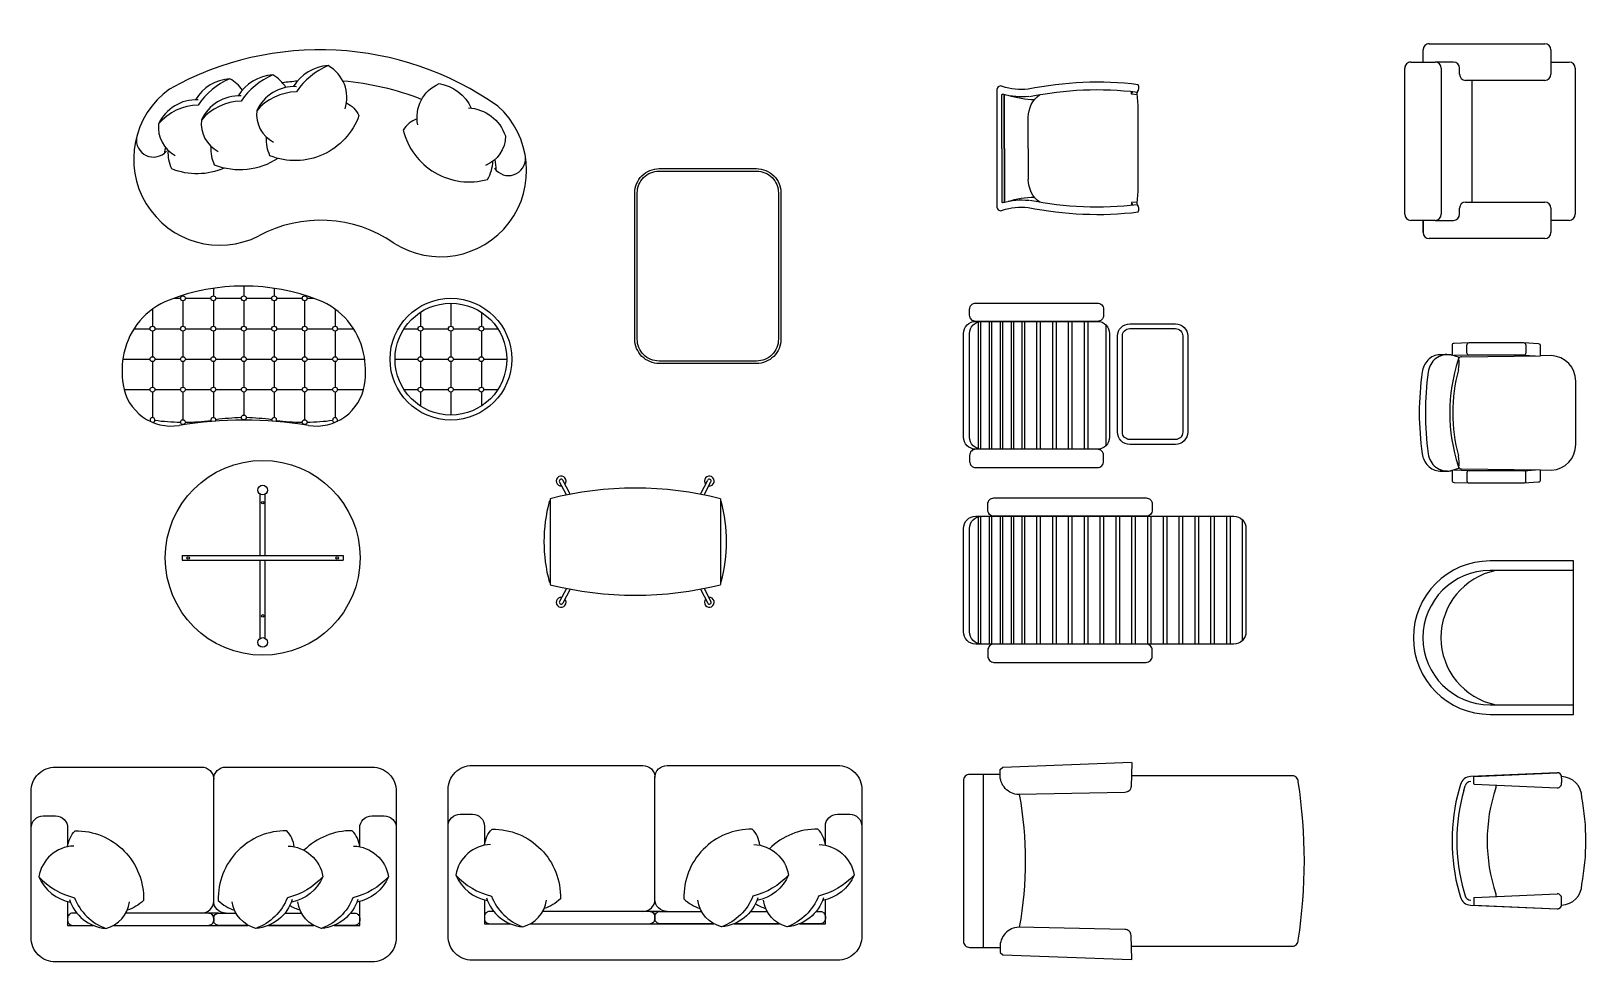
# Model space of a CAD drawing. Header units: millimetres. Extents: x 2749 to 14578, y 1883 to 10224.
# Drawn here: x 8171 to 14558, y 1946 to 5768 of the extents above; entities that cross this region are included whole.
import ezdxf

# ---------------------------------------------------------------- set-up
doc = ezdxf.new("R2010")
doc.units = ezdxf.units.MM

# ---------------------------------------------------------------- blocks, each defined once
blk = doc.blocks.new('A$C3043')
at = {"color": 0}
for points in [[(0.5616, 0.007), (0.5616, 0.3121, 1), (0.0016, 0.3121), (0.0016, 0.007)], [(0.5266, 0.007), (0.5266, 0.3121, 1), (0.0366, 0.3121), (0.0366, 0.007)]]:
    blk.add_lwpolyline(points, format="xyb", close=True, dxfattribs=at)
blk.add_arc((0.2816, 0.2414), 0.25, 11.4783, 168.5217, dxfattribs=at)
blk = doc.blocks.new('A$C14264F02')
at = {"color": 0}
for p, q in [((0.075, 0.625), (0.075, 0.675)), ((0.075, 0.625), (0.075, 0.675)), ((0.1, 0.7), (0.7, 0.7)), ((0.1, 0.7), (0.7, 0.7)), ((0.725, 0.675), (0.725, 0.575)), ((0.725, 0.675), (0.725, 0.625)), ((0, 0.125), (0, 0.6)), ((0, 0.125), (0, 0.6)), ((0.075, 0.625), (0.025, 0.625)), ((0.025, 0.625), (0.075, 0.625)), ((0.075, 0.575), (0.075, 0.625)), ((0.075, 0.575), (0.075, 0.5)), ((0.725, 0.625), (0.775, 0.625)), ((0.725, 0.625), (0.775, 0.625)), ((0.725, 0.5), (0.725, 0.575)), ((0.8, 0.6), (0.8, 0.125)), ((0.8, 0.6), (0.8, 0.125)), ((0.7, 0.55), (0.1, 0.55)), ((0.1, 0.475), (0.125, 0.475)), ((0.15, 0.45), (0.15, 0.125)), ((0.65, 0.125), (0.65, 0.45)), ((0.675, 0.475), (0.7, 0.475)), ((0.65, 0.425), (0.15, 0.425)), ((0.075, 0.1), (0.025, 0.1)), ((0.075, 0.1), (0.025, 0.1)), ((0.075, 0.025), (0.075, 0.1)), ((0.125, 0.1), (0.075, 0.1)), ((0.775, 0.1), (0.675, 0.1)), ((0.775, 0.1), (0.725, 0.1)), ((0.725, 0.1), (0.725, 0.025)), ((0.7, 0), (0.1, 0))]:
    blk.add_line(p, q, dxfattribs=at)
for centre, start, end in [((0.1, 0.675), 90, 180), ((0.1, 0.675), 90, 180), ((0.7, 0.675), 0, 90), ((0.7, 0.675), 360, 90), ((0.025, 0.6), 90, 180), ((0.025, 0.6), 90, 180), ((0.1, 0.575), 180, 270), ((0.7, 0.575), 270, 0), ((0.775, 0.6), 360, 90), ((0.775, 0.6), 0, 90), ((0.1, 0.5), 180, 270), ((0.125, 0.45), 0, 90), ((0.675, 0.45), 90, 180), ((0.7, 0.5), 270, 360), ((0.025, 0.125), 180, 270), ((0.025, 0.125), 180, 270), ((0.125, 0.125), 270, 360), ((0.675, 0.125), 180, 270), ((0.775, 0.125), 270, 360), ((0.775, 0.125), 270, 360), ((0.1, 0.025), 180, 270), ((0.7, 0.025), 270, 360)]:
    blk.add_arc(centre, 0.025, start, end, dxfattribs=at)
blk = doc.blocks.new('sofa043')
at = {"color": 0}
for points in [[(-370, -119, 0.14773), (-500.9, -226.8, 0.213343), (-663.5, -304.6, 0.178662)], [(-319.3, -165.8, 0.116002), (-370, -119, 0.249542), (-512.1, -205.3, -9.61688)], [(-193.9, -103.2, 0.14773), (-324.8, -210.9, 0.213343), (-487.5, -288.7, 0.178662)], [(-140.1, -154.8, 0.125567), (-193.9, -103.2, 0.249542), (-336.1, -189.4, -9.61688)], [(33.4, -65, 0.14773), (-97.5, -172.7, 0.213343), (-260.2, -250.5, 0.178662)], [(102.5, -242.8, 0.356772), (33.4, -65, 0.249542), (-108.8, -151.2, -9.61688)], [(-324.3, -189.6, 0.306663), (-487.5, -288.7, 0.30633), (-418.7, -417.6, -0.872847)], [(-97, -151.4, 0.306663), (-260.2, -250.5, 0.30633), (-191.4, -379.4, -0.872847)], [(401.5, -308.5, -0.356772), (488.7, -138.8, -0.249542), (621.1, -239.3, 9.61688)], [(-500.4, -205.5, 0.306663), (-663.5, -304.6, 0.30633), (-594.8, -433.5, -0.872847)], [(108.3, -218.1, -0.165541), (159.7, -269.8, -0.425989), (-205.7, -435.2, -0.121523), (-219.9, -359, 7.115464)], [(609.4, -238.3, -0.306663), (761.4, -353.9, -0.30633), (679.6, -474.9, 0.872847)], [(398.3, -283.3, 0.165541), (341.8, -329.4, 0.425989), (688, -531.9, 0.121523), (710.1, -457.6, -7.115464)], [(-394.1, -485.7, -0.201081), (-609.1, -489.2, -0.121523), (-623.3, -413.1, 7.115464)], [(-174.1, -445.7, -0.24852), (-433, -473.4, -0.121523), (-447.2, -397.2, 7.115464)], [(303.1, -793.4, 0.282268), (-252.1, -764.4, 0.308297)]]:
    blk.add_lwpolyline(points, format="xyb", dxfattribs=at)
for centre, radius, start, end in [((0, -1267.5), 1267.5, 54.83712, 119.19218), ((-411.6, -448.4), 354, 125.71794, 296.77464), ((0, -1267.5), 1142.5, 94.66658, 97.7656), ((0, -1267.5), 1142.5, 68.58837, 85.2775), ((494.5, -495.6), 354, 237.25466, 48.31136), ((-684.6, -370.4), 70, 171.08323, 319.34325), ((-411.6, -448.4), 229, 167.80324, 173.79037), ((774.2, -446.4), 70, 214.68605, 2.94607), ((494.5, -495.6), 229, 0.23893, 11.45489)]:
    blk.add_arc(centre, radius, start, end, dxfattribs=at)
blk = doc.blocks.new('table r 343')
at = {"color": 0}
for p, q in [((-10, 10), (-10, 262.1)), ((10, 10), (10, 262.1)), ((-330.3, 10), (330.3, 10)), ((-330.3, 10), (-330.3, -10)), ((330.3, 10), (330.3, -10)), ((-330.3, -10), (330.3, -10)), ((-10, -330.3), (-10, -10)), ((10, -330.3), (10, -10))]:
    blk.add_line(p, q, dxfattribs=at)
for centre, radius in [((0, 0), 400), ((0, 278.7), 19.4), ((0, 226.8), 5), ((-306.1, 0), 5), ((306.1, 0), 5), ((0, -238.1), 5), ((0, -346.9), 19.4)]:
    blk.add_circle(centre, radius, dxfattribs=at)
blk = doc.blocks.new('table 047')
at = {"color": 0}
for p, q in [((92.1, 191.8), (64, 245.7)), ((107.5, 194.8), (77.3, 252.7)), ((642.5, 194.8), (672.7, 252.7)), ((657.9, 191.8), (686, 245.7)), ((25, 176.5), (25, -176.5)), ((725, 176.5), (725, -176.5)), ((92.1, -191.8), (64, -245.7)), ((107.5, -194.8), (77.3, -252.7)), ((642.5, -194.8), (672.7, -252.7)), ((657.9, -191.8), (686, -245.7))]:
    blk.add_line(p, q, dxfattribs=at)
for centre, radius, start, end in [((70.6, 249.2), 20, 319.56932, 275.52069), ((70.6, 249.2), 7.5, 27.54501, 207.54501), ((679.4, 249.2), 20, 264.47931, 220.43068), ((679.4, 249.2), 7.5, 332.45499, 152.45499), ((375, -1211.2), 1431.2, 75.84526, 104.15474), ((635.9, 0), 635.9, 164.91938, 195.08062), ((375, -1211.2), 1421.2, 104.25643, 104.38546), ((375, -1211.2), 1421.2, 75.61454, 75.74357), ((114.1, 0), 635.9, 344.91938, 15.08062), ((375, 1211.2), 1421.3, 255.61454, 255.74357), ((375, 1211.2), 1431.3, 255.84526, 284.15474), ((375, 1211.2), 1421.3, 284.25643, 284.38546), ((70.6, -249.2), 20, 84.47931, 40.43068), ((70.6, -249.2), 7.5, 152.45499, 332.45499), ((679.4, -249.2), 20, 139.56932, 95.52069), ((679.4, -249.2), 7.5, 207.54501, 27.54501)]:
    blk.add_arc(centre, radius, start, end, dxfattribs=at)

msp = doc.modelspace()

# ---------------------------------------------------------------- linework, layer by layer
at = {"color": 18, "ltscale": 0.03, "true_color": 0x000000}
for p, q in [((12159, 5286.4), (12159, 5506.8)), ((12168.9, 5286.4), (12168.9, 5506.5)), ((12169.8, 5286.4), (12169.8, 5506.5)), ((12691.5, 5509.1), (12691.5, 5520.6)), ((12691.5, 5509.1), (12696.7, 5520.1)), ((12714.8, 5507), (12691.5, 5509.1)), ((12267.1, 5286.4), (12267.1, 5414.5)), ((12159, 5286.4), (12159, 5065.9)), ((12168.9, 5286.4), (12168.9, 5066.3)), ((12169.8, 5286.4), (12169.8, 5066.3)), ((12267.1, 5286.4), (12267.1, 5158.2)), ((12714.8, 5065.7), (12691.5, 5063.6)), ((12691.5, 5063.6), (12696.7, 5052.7)), ((12691.5, 5063.6), (12691.5, 5052.1)), ((8757.6, 4671), (8784.9, 4671)), ((8794.9, 4683.4), (8794.9, 4681)), ((8804.9, 4671), (8909.9, 4671)), ((8919.9, 4711.7), (8919.9, 4681)), ((8929.9, 4671), (9034.9, 4671)), ((9044.9, 4721), (9044.9, 4681)), ((9054.9, 4671), (9159.9, 4671)), ((9169.9, 4711.7), (9169.9, 4681)), ((9179.9, 4671), (9284.9, 4671)), ((9294.9, 4683.4), (9294.9, 4681)), ((9304.9, 4671), (9332.1, 4671)), ((8669.9, 4626.5), (8669.9, 4556)), ((8794.9, 4661), (8794.9, 4556)), ((8919.9, 4661), (8919.9, 4556)), ((9044.9, 4661), (9044.9, 4556)), ((9169.9, 4661), (9169.9, 4556)), ((9294.9, 4661), (9294.9, 4556)), ((9419.9, 4626.5), (9419.9, 4556)), ((9770.7, 4613.6), (9770.7, 4556)), ((9895.7, 4650.6), (9895.7, 4556)), ((10020.7, 4613.6), (10020.7, 4556)), ((8593.8, 4546), (8659.9, 4546)), ((8669.9, 4536), (8669.9, 4431)), ((8679.9, 4546), (8784.9, 4546)), ((8794.9, 4536), (8794.9, 4431)), ((8804.9, 4546), (8909.9, 4546)), ((8919.9, 4536), (8919.9, 4431)), ((8929.9, 4546), (9034.9, 4546)), ((9044.9, 4536), (9044.9, 4431)), ((9054.9, 4546), (9159.9, 4546)), ((9169.9, 4536), (9169.9, 4431)), ((9179.9, 4546), (9284.9, 4546)), ((9294.9, 4536), (9294.9, 4431)), ((9304.9, 4546), (9409.9, 4546)), ((9419.9, 4536), (9419.9, 4431)), ((9429.9, 4546), (9495.9, 4546)), ((9703.1, 4546), (9760.7, 4546)), ((9770.7, 4536), (9770.7, 4431)), ((9780.7, 4546), (9885.7, 4546)), ((9895.7, 4536), (9895.7, 4431)), ((9905.7, 4546), (10010.7, 4546)), ((10020.7, 4536), (10020.7, 4431)), ((10030.7, 4546), (10088.3, 4546)), ((14069, 4445.9), (14069, 4479.9)), ((14311.1, 4479.9), (14311.1, 4445.9)), ((8548.3, 4421), (8659.9, 4421)), ((8669.9, 4411), (8669.9, 4306)), ((8679.9, 4421), (8784.9, 4421)), ((8794.9, 4411), (8794.9, 4306)), ((8804.9, 4421), (8909.9, 4421)), ((8919.9, 4411), (8919.9, 4306)), ((8929.9, 4421), (9034.9, 4421)), ((9044.9, 4411), (9044.9, 4306)), ((9054.9, 4421), (9159.9, 4421)), ((9169.9, 4411), (9169.9, 4306)), ((9179.9, 4421), (9284.9, 4421)), ((9294.9, 4411), (9294.9, 4306)), ((9304.9, 4421), (9409.9, 4421)), ((9419.9, 4411), (9419.9, 4306)), ((9429.9, 4421), (9541.4, 4421)), ((9666.1, 4421), (9760.7, 4421)), ((9770.7, 4411), (9770.7, 4306)), ((9780.7, 4421), (9885.7, 4421)), ((9895.7, 4411), (9895.7, 4306)), ((9905.7, 4421), (10010.7, 4421)), ((10020.7, 4411), (10020.7, 4306)), ((10030.7, 4421), (10125.3, 4421)), ((13989.1, 4439.4), (13958.5, 4439.2)), ((14034.1, 4429.5), (14003.2, 4438.1)), ((14077, 4437.9), (14016.1, 4435.8)), ((14047.4, 4430.4), (14371.8, 4434.8)), ((14303.1, 4437.9), (14077, 4437.9)), ((14303.1, 4437.9), (14351.4, 4434.6)), ((8553.2, 4296), (8659.9, 4296)), ((8669.9, 4286), (8669.9, 4181)), ((8679.9, 4296), (8784.9, 4296)), ((8794.9, 4286), (8794.9, 4172.2)), ((8804.9, 4296), (8909.9, 4296)), ((8919.9, 4286), (8919.9, 4181)), ((8929.9, 4296), (9034.9, 4296)), ((9044.9, 4286), (9044.9, 4191.3)), ((9054.9, 4296), (9159.9, 4296)), ((9169.9, 4286), (9169.9, 4181)), ((9179.9, 4296), (9284.9, 4296)), ((9294.9, 4286), (9294.9, 4172.2)), ((9304.9, 4296), (9409.9, 4296)), ((9419.9, 4286), (9419.9, 4181)), ((9429.9, 4296), (9536.5, 4296)), ((9703.1, 4296), (9760.7, 4296)), ((9770.7, 4286), (9770.7, 4228.3)), ((9780.7, 4296), (9885.7, 4296)), ((9895.7, 4286), (9895.7, 4191.3)), ((9905.7, 4296), (10010.7, 4296)), ((10020.7, 4286), (10020.7, 4228.3)), ((10030.7, 4296), (10088.3, 4296)), ((13989.1, 3961.5), (13958.5, 3961.7)), ((14034.1, 3971.5), (14003.2, 3962.8)), ((14077, 3962.9), (14016.1, 3965.1)), ((14047.4, 3970.4), (14371.8, 3966)), ((14303.1, 3962.9), (14077, 3962.9)), ((14303.1, 3962.9), (14351.4, 3966.3)), ((14069, 3954.9), (14069, 3920.9)), ((14311.1, 3920.9), (14311.1, 3954.9)), ((14098, 2707.7), (14439.5, 2722.9)), ((14098, 2677.2), (14098, 2707.7)), ((14457.1, 2700.9), (14457.1, 2682.9)), ((14056, 2649.9), (14061.6, 2668.6)), ((14099.1, 2676), (14439.5, 2660.9)), ((14056, 2236.6), (14061.6, 2217.8)), ((14098, 2209.3), (14098, 2178.7)), ((14098, 2178.7), (14439.5, 2163.6)), ((14099.1, 2210.4), (14439.5, 2225.5)), ((14457.1, 2185.5), (14457.1, 2203.6))]:
    msp.add_line(p, q, dxfattribs=at)
at = {"color": 18, "ltscale": 0.5, "true_color": 0x000000}
msp.add_line((12081.4, 2715.7), (12081.4, 2005.7), dxfattribs=at)
at = {"color": 18, "ltscale": 0.03, "true_color": 0x000000}
for points in [[(12161.6, 5032.7, -0.102523), (12266.4, 5044.2, 0.080461), (12719.1, 5025.5, 0.3023), (12715.6, 5054.8, -0.197932), (12714.8, 5065.8, 0.028193), (12719.1, 5130.7), (12719.1, 5286.7), (12719.1, 5442.8, 0.028193), (12714.8, 5507.7, -0.197932), (12715.6, 5518.6, 0.3023), (12719.1, 5548, 0.080461), (12266.4, 5529.3, -0.102523), (12161.6, 5540.8, 0.587111), (12138.5, 5527.8), (12138.5, 5045.6, 0.587111)], [(10751.1, 5203.3), (11151.1, 5203.3, -0.414214), (11251.1, 5103.3), (11251.1, 4503.3, -0.414214), (11151.1, 4403.3), (10751.1, 4403.3, -0.414214), (10651.1, 4503.3), (10651.1, 5103.3, -0.414214)], [(10751.1, 5193.3), (11151.1, 5193.3, -0.414214), (11241.1, 5103.3), (11241.1, 4503.3, -0.414214), (11151.1, 4413.3), (10751.1, 4413.3, -0.414214), (10661.1, 4503.3), (10661.1, 5103.3, -0.414214)], [(12051.4, 4651.1), (12551.4, 4651.1, -0.414214), (12576.4, 4626.1), (12576.4, 4601.1, -0.414214), (12551.4, 4576.1), (12051.4, 4576.1, -0.414214), (12026.4, 4601.1), (12026.4, 4626.1, -0.414214)], [(12051.4, 4576.1), (12551.2, 4576.1, -0.414214), (12601.2, 4526.1), (12601.2, 4101.1, -0.414214), (12551.2, 4051.1), (12051.4, 4051.1, -0.414214), (12001.4, 4101.1), (12001.4, 4526.1, -0.414214)], [(12634.1, 4121), (12634.1, 4516.3, -0.414214), (12684.1, 4566.3), (12872.1, 4566.3, -0.414214), (12922.1, 4516.3), (12922.1, 4121, -0.414214), (12872.1, 4071), (12684.1, 4071, -0.414214)], [(13958.5, 3961.7), (13973.8, 3961.6, 0.029912), (13998.2, 3961.8, 0.063193), (14008.1, 3964.2), (14008.1, 3923.1, 0.414214), (14016.1, 3915.1), (14077, 3912.9), (14303.1, 3912.9), (14303.1, 3912.9), (14303.1, 3912.9), (14363.8, 3917.2, 0.414214), (14371.8, 3925.2), (14371.8, 3966), (14416.1, 3965.4, 0.403991), (14516.1, 4070.4), (14516.1, 4330.4, 0.403991), (14416.1, 4435.4), (14371.8, 4434.8), (14371.8, 4475.7, 0.414214), (14363.8, 4483.7), (14303.1, 4487.9), (14077, 4487.9), (14016.1, 4485.8, 0.414214), (14008.1, 4477.8), (14008.1, 4436.7, 0.063195), (13998.2, 4439.1, 0.029912), (13973.8, 4439.3), (13958.5, 4439.2, 0.196957), (13909, 4417.1, 0.156396), (13885.4, 4368.3, 0.034809), (13873.4, 4200.4, 0.034809), (13885.4, 4032.6, 0.156396), (13909, 3983.8, 0.196957)], [(12051.4, 3976.1), (12551.4, 3976.1, 0.414214), (12576.4, 4001.1), (12576.4, 4026.1, 0.414214), (12551.4, 4051.1), (12051.4, 4051.1, 0.414214), (12026.4, 4026.1), (12026.4, 4001.1, 0.414214)], [(12126.4, 3851.1), (12751.4, 3851.1, -0.414214), (12776.4, 3826.1), (12776.4, 3801.1, -0.414214), (12751.4, 3776.1), (12126.4, 3776.1, -0.414214), (12101.4, 3801.1), (12101.4, 3826.1, -0.414214)], [(12051.4, 3776.1), (13111.4, 3776.1, -0.414214), (13161.4, 3726.1), (13161.4, 3301.1, -0.414214), (13111.4, 3251.1), (12051.4, 3251.1, -0.414214), (12001.4, 3301.1), (12001.4, 3726.1, -0.414214)], [(12126.4, 3176.1), (12751.4, 3176.1, 0.414214), (12776.4, 3201.1), (12776.4, 3226.1, 0.414214), (12751.4, 3251.1), (12126.4, 3251.1, 0.414214), (12101.4, 3226.1), (12101.4, 3201.1, 0.414214)], [(12162.4, 2746.1), (12690.9, 2766.2), (12693.4, 2763.6), (12689.9, 2666.4, -0.414214), (12664.1, 2642.3), (12228.4, 2632.9, -0.414214), (12151.4, 2715.7), (12152.1, 2736.6)], [(14457.6, 2706.8, 0.399393), (14439.5, 2722.9), (14084.3, 2707.1, 0.320293), (14042.4, 2674.3), (14036.9, 2655.5, 0.136318), (14036.9, 2230.9), (14042.4, 2212.2, 0.320293), (14084.3, 2179.3), (14439.5, 2163.6, 0.399393), (14457.6, 2179.7, 0.412368), (14541.2, 2264.8, 0.093652), (14541.2, 2621.6, 0.412368)], [(12162.4, 1975.4), (12690.9, 1955.3), (12693.4, 1957.9), (12689.9, 2055.1, 0.414214), (12664.1, 2079.2), (12228.4, 2088.6, 0.414214), (12151.4, 2005.7), (12152.1, 1984.9)]]:
    msp.add_lwpolyline(points, format="xyb", close=True, dxfattribs=at)
at = {"color": 18, "true_color": 0x000000}
for points in [[(12076.4, 4051.1, -0.414214), (12026.4, 4101.1), (12026.4, 4526.1, -0.414214), (12076.4, 4576.1)], [(12076.4, 3251.1, -0.414214), (12026.4, 3301.1), (12026.4, 3726.1, -0.414214), (12076.4, 3776.1)], [(8871.3, 2146.1, 0.414214), (8921.3, 2196.1), (8921.3, 2696.1, 0.414214)], [(8971.3, 2146.1, -0.414214), (8921.3, 2196.1), (8921.3, 2696.1, -0.414214)], [(10683.8, 2152.8, 0.414214), (10733.8, 2202.8), (10733.8, 2702.8, 0.414214)], [(10783.8, 2152.8, -0.414214), (10733.8, 2202.8), (10733.8, 2702.8, -0.414214)], [(8171.3, 2496.1, -0.414214), (8221.3, 2546.1), (8271.3, 2546.1, -0.414214), (8321.3, 2496.1), (8321.3, 2418.6)], [(9521.3, 2418.6), (9521.3, 2496.1, -0.414214), (9571.3, 2546.1), (9621.3, 2546.1, -0.414214), (9671.3, 2496.1)], [(9883.8, 2502.8, -0.414214), (9933.8, 2552.8), (9983.8, 2552.8, -0.414214), (10033.8, 2502.8), (10033.8, 2425.3)], [(10033.7, 2425.3, -0.165541), (10064.6, 2491.4, -0.425989), (10345.4, 2205, -0.121523), (10278.8, 2165.5, 7.115464)], [(11164.6, 2425.3, 0.165541), (11133.6, 2491.4, 0.425989), (10852.8, 2205, 0.121523), (10919.5, 2165.5, -7.115464)], [(11433.9, 2425.3, 0.165541), (11403, 2491.4, 0.200231), (11204.5, 2410.9, 0.121523)], [(11433.8, 2425.3), (11433.8, 2502.8, -0.414214), (11483.8, 2552.8), (11533.8, 2552.8, -0.414214), (11583.8, 2502.8)], [(8321.2, 2418.6, -0.165541), (8352.1, 2484.7, -0.425989), (8632.9, 2198.2, -0.121523), (8566.2, 2158.8, 7.115464)], [(9252, 2418.6, 0.165541), (9221.1, 2484.7, 0.425989), (8940.3, 2198.2, 0.121523), (9007, 2158.8, -7.115464)], [(9521.4, 2418.6, 0.165541), (9490.4, 2484.7, 0.200231), (9292, 2404.2, 0.121523)], [(10058.9, 2428.4, 0.356772), (9915.6, 2302.3, 0.249542), (10045.4, 2198.5, -9.61688)], [(11139.4, 2428.4, -0.356772), (11282.6, 2302.3, -0.249542), (11152.8, 2198.5, 9.61688)], [(11408.7, 2428.4, -0.356772), (11552, 2302.3, -0.249542), (11422.2, 2198.5, 9.61688)], [(8346.4, 2421.7, 0.356772), (8203.1, 2295.6, 0.249542), (8332.9, 2191.8, -9.61688)], [(9226.8, 2421.7, -0.356772), (9370.1, 2295.6, -0.249542), (9240.3, 2191.8, 9.61688)], [(9496.2, 2421.7, -0.356772), (9639.5, 2295.6, -0.249542), (9509.6, 2191.8, 9.61688)], [(9915.6, 2302.3, 0.14773), (10061.8, 2216.4, 0.213343), (10190.7, 2090.4, 0.178662)], [(11282.6, 2302.3, -0.14773), (11136.5, 2216.4, -0.213343), (11007.5, 2090.4, -0.178662)], [(11552, 2302.3, -0.14773), (11405.8, 2216.4, -0.213343), (11276.9, 2090.4, -0.178662)], [(8203.1, 2295.6, 0.14773), (8349.2, 2209.7, 0.213343), (8478.2, 2083.7, 0.178662)], [(9370.1, 2295.6, -0.14773), (9224, 2209.7, -0.213343), (9095, 2083.7, -0.178662)], [(9639.5, 2295.6, -0.14773), (9493.3, 2209.7, -0.213343), (9364.4, 2083.7, -0.178662)], [(8329, 2202.8, 0.306663), (8478.2, 2083.7, 0.30633), (8575.6, 2192.5, -0.872847)], [(8871.3, 2146.1, 0.414214), (8921.3, 2196.1)], [(8971.3, 2146.1, -0.414214), (8921.3, 2196.1)], [(9244.2, 2202.8, -0.306663), (9095, 2083.7, -0.30633), (8997.6, 2192.5, 0.872847)], [(9234.4, 2178.3, 0.071865), (9276.3, 2158.8, -7.115464)], [(9513.5, 2202.8, -0.306663), (9364.4, 2083.7, -0.30633), (9266.9, 2192.5, 0.872847)], [(9416.1, 2096.1), (9521.3, 2096.1), (9521.3, 2194.4, -0.414214)], [(10041.6, 2209.6, 0.306663), (10190.7, 2090.4, 0.30633), (10288.1, 2199.2, -0.872847)], [(10683.8, 2152.8, 0.414214), (10733.8, 2202.8)], [(10783.8, 2152.8, -0.414214), (10733.8, 2202.8)], [(11156.7, 2209.6, -0.306663), (11007.5, 2090.4, -0.30633), (10910.1, 2199.2, 0.872847)], [(11146.9, 2185, 0.071865), (11188.8, 2165.5, -7.115464)], [(11426, 2209.6, -0.306663), (11276.9, 2090.4, -0.30633), (11179.5, 2199.2, 0.872847)], [(11328.6, 2102.8), (11433.8, 2102.8), (11433.8, 2201.1, -0.414214)], [(8359.4, 2146.1), (8341.3, 2146.1, 0.414214), (8321.3, 2126.1), (8321.3, 2116.1, 0.414214), (8341.3, 2096.1)], [(8509.6, 2096.1), (8901.3, 2096.1, 0.414214), (8921.3, 2116.1), (8921.3, 2126.1, 0.414214), (8901.3, 2146.1), (8560, 2146.1, 0.414214)], [(9063.6, 2096.1), (8941.3, 2096.1, -0.414214), (8921.3, 2116.1), (8921.3, 2126.1, -0.414214), (8941.3, 2146.1), (9013.2, 2146.1, -0.414214)], [(9213.8, 2146.1), (9282.6, 2146.1, -0.414214)], [(9483.1, 2146.1), (9501.3, 2146.1, -0.414214), (9521.3, 2126.1), (9521.3, 2116.1, -0.414214), (9501.3, 2096.1)], [(10072, 2152.8), (10053.8, 2152.8, 0.414214), (10033.8, 2132.8), (10033.8, 2122.8, 0.414214), (10053.8, 2102.8)], [(10222.2, 2102.8), (10713.8, 2102.8, 0.414214), (10733.8, 2122.8), (10733.8, 2132.8, 0.414214), (10713.8, 2152.8), (10272.5, 2152.8, 0.414214)], [(10976.1, 2102.8), (10753.8, 2102.8, -0.414214), (10733.8, 2122.8), (10733.8, 2132.8, -0.414214), (10753.8, 2152.8), (10925.7, 2152.8, -0.414214)], [(11126.3, 2152.8), (11195.1, 2152.8, -0.414214)], [(11395.6, 2152.8), (11413.8, 2152.8, -0.414214), (11433.8, 2132.8), (11433.8, 2122.8, -0.414214), (11413.8, 2102.8)], [(8341.3, 2096.1), (8426.5, 2096.1, 0.414214)], [(9332.9, 2096.1), (9146.7, 2096.1, -0.414214)], [(9501.3, 2096.1), (9416.1, 2096.1, -0.414214)], [(10053.8, 2102.8), (10139, 2102.8, 0.414214)], [(11245.4, 2102.8), (11059.3, 2102.8, -0.414214)], [(11413.8, 2102.8), (11328.6, 2102.8, -0.414214)]]:
    msp.add_lwpolyline(points, format="xyb", dxfattribs=at)
for points in [[(12061.4, 4576.1), (12061.4, 4051.1)], [(12071.4, 4576.1), (12071.4, 4051.1)], [(12106.4, 4576.1), (12106.4, 4051.1)], [(12116.4, 4576.1), (12116.4, 4051.1)], [(12151.4, 4576.1), (12151.4, 4051.1)], [(12161.4, 4576.1), (12161.4, 4051.1)], [(12196.4, 4576.1), (12196.4, 4051.1)], [(12206.4, 4576.1), (12206.4, 4051.1)], [(12241.4, 4576.1), (12241.4, 4051.1)], [(12251.4, 4576.1), (12251.4, 4051.1)], [(12301.4, 4576.1), (12301.4, 4051.1)], [(12316.4, 4576.1), (12316.4, 4051.1)], [(12366.4, 4576.1), (12366.4, 4051.1)], [(12381.4, 4576.1), (12381.4, 4051.1)], [(12431.4, 4576.1), (12431.4, 4051.1)], [(12446.4, 4576.1), (12446.4, 4051.1)], [(12496.4, 4576.1), (12496.4, 4051.1)], [(12511.4, 4576.1), (12511.4, 4051.1)], [(12586.2, 4561.8), (12586.2, 4065.4)], [(12601.2, 4526.1), (12601.2, 4101.1)], [(12061.4, 3776.1), (12061.4, 3251.1)], [(12071.4, 3776.1), (12071.4, 3251.1)], [(12106.4, 3776.1), (12106.4, 3251.1)], [(12116.4, 3776.1), (12116.4, 3251.1)], [(12151.4, 3776.1), (12151.4, 3251.1)], [(12161.4, 3776.1), (12161.4, 3251.1)], [(12196.4, 3776.1), (12196.4, 3251.1)], [(12206.4, 3776.1), (12206.4, 3251.1)], [(12241.4, 3776.1), (12241.4, 3251.1)], [(12251.4, 3776.1), (12251.4, 3251.1)], [(12301.4, 3776.1), (12301.4, 3251.1)], [(12316.4, 3776.1), (12316.4, 3251.1)], [(12366.4, 3776.1), (12366.4, 3251.1)], [(12381.4, 3776.1), (12381.4, 3251.1)], [(12431.4, 3776.1), (12431.4, 3251.1)], [(12446.4, 3776.1), (12446.4, 3251.1)], [(12496.4, 3776.1), (12496.4, 3251.1)], [(12511.4, 3776.1), (12511.4, 3251.1)], [(12561.4, 3776.1), (12561.4, 3251.1)], [(12576.4, 3776.1), (12576.4, 3251.1)], [(12626.4, 3776.1), (12626.4, 3251.1)], [(12641.4, 3776.1), (12641.4, 3251.1)], [(12691.4, 3776.1), (12691.4, 3251.1)], [(12706.4, 3776.1), (12706.4, 3251.1)], [(12756.4, 3776.1), (12756.4, 3251.1)], [(12771.4, 3776.1), (12771.4, 3251.1)], [(12821.4, 3776.1), (12821.4, 3251.1)], [(12836.4, 3776.1), (12836.4, 3251.1)], [(12886.4, 3776.1), (12886.4, 3251.1)], [(12901.4, 3776.1), (12901.4, 3251.1)], [(12951.4, 3776.1), (12951.4, 3251.1)], [(12966.4, 3776.1), (12966.4, 3251.1)], [(13016.4, 3776.1), (13016.4, 3251.1)], [(13031.4, 3776.1), (13031.4, 3251.1)], [(13081.4, 3776.1), (13081.4, 3251.1)], [(13096.4, 3776.1), (13096.4, 3251.1)], [(13146.4, 3761.8), (13146.4, 3265.4)], [(8321.3, 2194.4), (8321.3, 2096.1), (8426.5, 2096.1)], [(10033.8, 2201.1), (10033.8, 2102.8), (10139, 2102.8)], [(8509.6, 2096.1), (9063.6, 2096.1)], [(9146.7, 2096.1), (9332.9, 2096.1)], [(10222.2, 2102.8), (10976.1, 2102.8)], [(11059.3, 2102.8), (11245.4, 2102.8)]]:
    msp.add_lwpolyline(points, dxfattribs=at)
for points in [[(12654.1, 4121), (12654.1, 4516.3, -0.414214), (12684.1, 4546.3), (12872.1, 4546.3, -0.414214), (12902.1, 4516.3), (12902.1, 4121, -0.414214), (12872.1, 4091), (12684.1, 4091, -0.414214)], [(8901.3, 2096.1), (8941.3, 2096.1, -0.414214), (8921.3, 2116.1), (8921.3, 2126.1, -0.414214), (8941.3, 2146.1), (8901.3, 2146.1, -0.414214), (8921.3, 2126.1), (8921.3, 2116.1, -0.414214)], [(10713.8, 2102.8), (10753.8, 2102.8, -0.414214), (10733.8, 2122.8), (10733.8, 2132.8, -0.414214), (10753.8, 2152.8), (10713.8, 2152.8, -0.414214), (10733.8, 2132.8), (10733.8, 2122.8, -0.414214)]]:
    msp.add_lwpolyline(points, format="xyb", close=True, dxfattribs=at)
at = {"color": 18, "ltscale": 0.03, "true_color": 0x000000}
for points in [[(10683.8, 2752.8, -0.414214), (10733.8, 2702.8, -0.414214), (10783.8, 2752.8), (11483.8, 2752.8, -0.414214), (11583.8, 2652.8), (11583.8, 2052.8, -0.414214), (11483.8, 1952.8), (9983.8, 1952.8, -0.414214), (9883.8, 2052.8), (9883.8, 2652.8, -0.414214), (9983.8, 2752.8), (10683.8, 2752.8, -0.414214), (10733.8, 2702.8, -0.414214), (10783.8, 2752.8)], [(8871.3, 2746.1, -0.414214), (8921.3, 2696.1, -0.414214), (8971.3, 2746.1), (9571.3, 2746.1, -0.414214), (9671.3, 2646.1), (9671.3, 2046.1, -0.414214), (9571.3, 1946.1), (8271.3, 1946.1, -0.414214), (8171.3, 2046.1), (8171.3, 2646.1, -0.414214), (8271.3, 2746.1), (8871.3, 2746.1, -0.414214), (8921.3, 2696.1, -0.414214), (8971.3, 2746.1)], [(12151.4, 2715.7), (12026.4, 2715.7, 0.414214), (12001.4, 2690.7), (12001.4, 2360.7), (12001.4, 2030.7, 0.414214), (12026.4, 2005.7), (12151.4, 2005.7)], [(12691.5, 2010.7), (13351.4, 2010.7, 0.414214), (13376.4, 2035.7, 0.076923), (13376.4, 2685.7, 0.414214), (13351.4, 2710.7), (12691.5, 2710.7)]]:
    msp.add_lwpolyline(points, format="xyb", dxfattribs=at)
for centre, radius in [((8794.9, 4671), 10), ((8919.9, 4671), 10), ((9044.9, 4671), 10), ((9169.9, 4671), 10), ((9294.9, 4671), 10), ((9895.7, 4421), 250), ((9895.7, 4421), 229.6), ((8669.9, 4546), 10), ((8794.9, 4546), 10), ((8919.9, 4546), 10), ((9044.9, 4546), 10), ((9169.9, 4546), 10), ((9294.9, 4546), 10), ((9419.9, 4546), 10), ((9770.7, 4546), 10), ((9895.7, 4546), 10), ((10020.7, 4546), 10), ((8669.9, 4421), 10), ((8794.9, 4421), 10), ((8919.9, 4421), 10), ((9044.9, 4421), 10), ((9169.9, 4421), 10), ((9294.9, 4421), 10), ((9419.9, 4421), 10), ((9770.7, 4421), 10), ((9895.7, 4421), 10), ((10020.7, 4421), 10), ((8669.9, 4296), 10), ((8794.9, 4296), 10), ((8919.9, 4296), 10), ((9044.9, 4296), 10), ((9169.9, 4296), 10), ((9294.9, 4296), 10), ((9419.9, 4296), 10), ((9770.7, 4296), 10), ((9895.7, 4296), 10), ((10020.7, 4296), 10), ((8794.9, 4162.2), 10), ((9044.9, 4181.3), 10), ((9294.9, 4162.2), 10)]:
    msp.add_circle(centre, radius, dxfattribs=at)
for centre, radius, start, end in [((8846.2, 4383.8), 300, 111.17401, 168.11828), ((9044.9, 3871), 850, 68.82599, 111.17401), ((9243.5, 4383.8), 300, 11.88172, 68.82599), ((14077, 4479.9), 8, 90, 180), ((14303.1, 4479.9), 8, 0, 90), ((8907.4, 4371), 362.5, 168.11828, 188.67771), ((9182.4, 4371), 362.5, 351.32229, 11.88172), ((13989.1, 4360.2), 79.1, 79.70134, 174.15049), ((14687.8, 4200.4), 689.4, 161.58125, 198.41875), ((14025.6, 4424.2), 10, 323.68053, 31.57336), ((13893.2, 4404.6), 143.7, 348.91016, 7.83492), ((14047.3, 4416.8), 13.6, 89.44876, 149.225), ((14077, 4445.9), 8, 180, 270), ((14303.1, 4445.9), 8, 270, 0), ((15078.8, 4200.4), 1180.4, 171.82442, 188.17262), ((14687.8, 4200.4), 676.9, 164.88527, 195.11473), ((8746.7, 4346.4), 200, 188.67771, 279.40223), ((9343, 4346.4), 200, 260.59777, 351.32229), ((8669.9, 4171), 10, 279.7574, 212.93642), ((8797.8, 5030), 867.8, 262.18473, 269.14316), ((9044.9, 2546), 1625, 80.59777, 99.40223), ((8797.8, 5030), 867.8, 270.46367, 277.42434), ((8919.9, 4171), 10, 335.55507, 213.24234), ((9062.9, 3184.5), 996.8, 91.61205, 97.67655), ((9026.8, 3184.5), 996.8, 82.32345, 88.38795), ((9169.9, 4171), 10, 326.75766, 204.44493), ((9291.9, 5030), 867.8, 262.57566, 269.53633), ((9291.9, 5030), 867.8, 270.85684, 277.81527), ((9419.9, 4171), 10, 327.06358, 260.2426), ((13989.1, 4040.6), 79.1, 185.84951, 280.29866), ((13893.2, 3996.3), 143.7, 352.16508, 11.08984), ((14025.6, 3976.7), 10, 328.42664, 36.31947), ((14047.3, 3984.1), 13.6, 210.775, 270.55124), ((14077, 3954.9), 8, 90, 180), ((14303.1, 3954.9), 8, 0, 90), ((14077, 3920.9), 8, 180, 270), ((14303.1, 3920.9), 8, 270, 0), ((14086.3, 2661.3), 25.8, 92.54039, 163.58008), ((14440.1, 2705.3), 17.6, 345.48465, 91.82916), ((14440.1, 2678.5), 17.6, 268.17084, 14.51535), ((14801.1, 2443.2), 773.2, 164.47479, 195.52521), ((14099.2, 2677.2), 1.15, 180, 267.45961), ((14841.7, 2443.4), 689.4, 161.58125, 198.41875), ((14179.5, 2667.1), 10, 323.68053, 31.57336), ((14086.3, 2225.1), 25.8, 196.41992, 267.45961), ((14099.2, 2209.3), 1.15, 92.54039, 180), ((14179.5, 2219.6), 10, 328.42664, 36.31947), ((14440.1, 2208), 17.6, 345.48465, 91.82916), ((14440.1, 2181.1), 17.6, 268.17084, 14.51535)]:
    msp.add_arc(centre, radius, start, end, dxfattribs=at)
at = {"color": 18, "ltscale": 0.5, "true_color": 0x000000}
msp.add_arc((10731.4, 2360.7), 1525, 349.71622, 10.28378, dxfattribs=at)
at = {"color": 18, "ltscale": 0.03, "true_color": 0x000000, "extrusion": (0, 0, -1)}
for centre, major_axis, start_param, end_param in [((12161.9, 5506.3), (2.05, 2.05), 4.107544, 5.870837), ((12242.4, 5786.9), (-204.4, 204.4), 3.831894, 4.20559), ((12169.7, 5506.4), (-0.615, 0.615), 5.451993, 7.37438), ((12170.3, 5506.6), (0.368, 0.368), 3.608843, 5.658711), ((12299.9, 5866.7), (269.3, 269.3), 2.376424, 2.662746), ((12384.5, 5413.4), (83, 83), 3.936004, 4.855378), ((12550.7, 4142.5), (-979.5, 979.5), 0.583563, 0.904713), ((12728.5, 5511.5), (10.2, 10.2), 3.608531, 4.390158), ((12384.5, 5159.3), (83, 83), 2.998604, 3.917978), ((12161.9, 5066.4), (-2.05, 2.05), 3.553941, 5.317234), ((12242.4, 4785.8), (-204.4, 204.4), 0.506799, 0.880495), ((12169.7, 5066.3), (-0.615, 0.615), 3.621194, 5.543582), ((12170.3, 5066.1), (0.368, 0.368), 2.195271, 4.245138), ((12299.9, 4706), (-269.3, 269.3), 0.478847, 0.765168), ((12550.7, 6430.2), (979.5, 979.5), 2.236879, 2.55803), ((12728.5, 5061.2), (-10.2, 10.2), 5.03462, 5.816247)]:
    msp.add_ellipse(centre, major_axis=major_axis, ratio=1, start_param=start_param, end_param=end_param, dxfattribs=at)

# ---------------------------------------------------------------- block references
at = {"color": 18, "ltscale": 0.03, "true_color": 0x000000}
for name, p in [('sofa043', (9358.3, 5691.3)), ('table 047', (10277.9, 3671.6))]:
    msp.add_blockref(name, p, dxfattribs=at)
at = {"color": 18, "ltscale": 0.03, "true_color": 0x000000, "rotation": 90}
for name, p, xscale, yscale, zscale in [('A$C14264F02', (14513.8, 4915.9), 1000, 1000, 1000), ('A$C3043', (14515.3, 2960.6), 1125, 1125, 1125)]:
    msp.add_blockref(name, p, dxfattribs=dict(at, xscale=xscale, yscale=yscale, zscale=zscale))
at = {"color": 18, "true_color": 0x000000}
msp.add_blockref('table r 343', (9122.5, 3605), dxfattribs=at)

doc.saveas('drawing.dxf')
